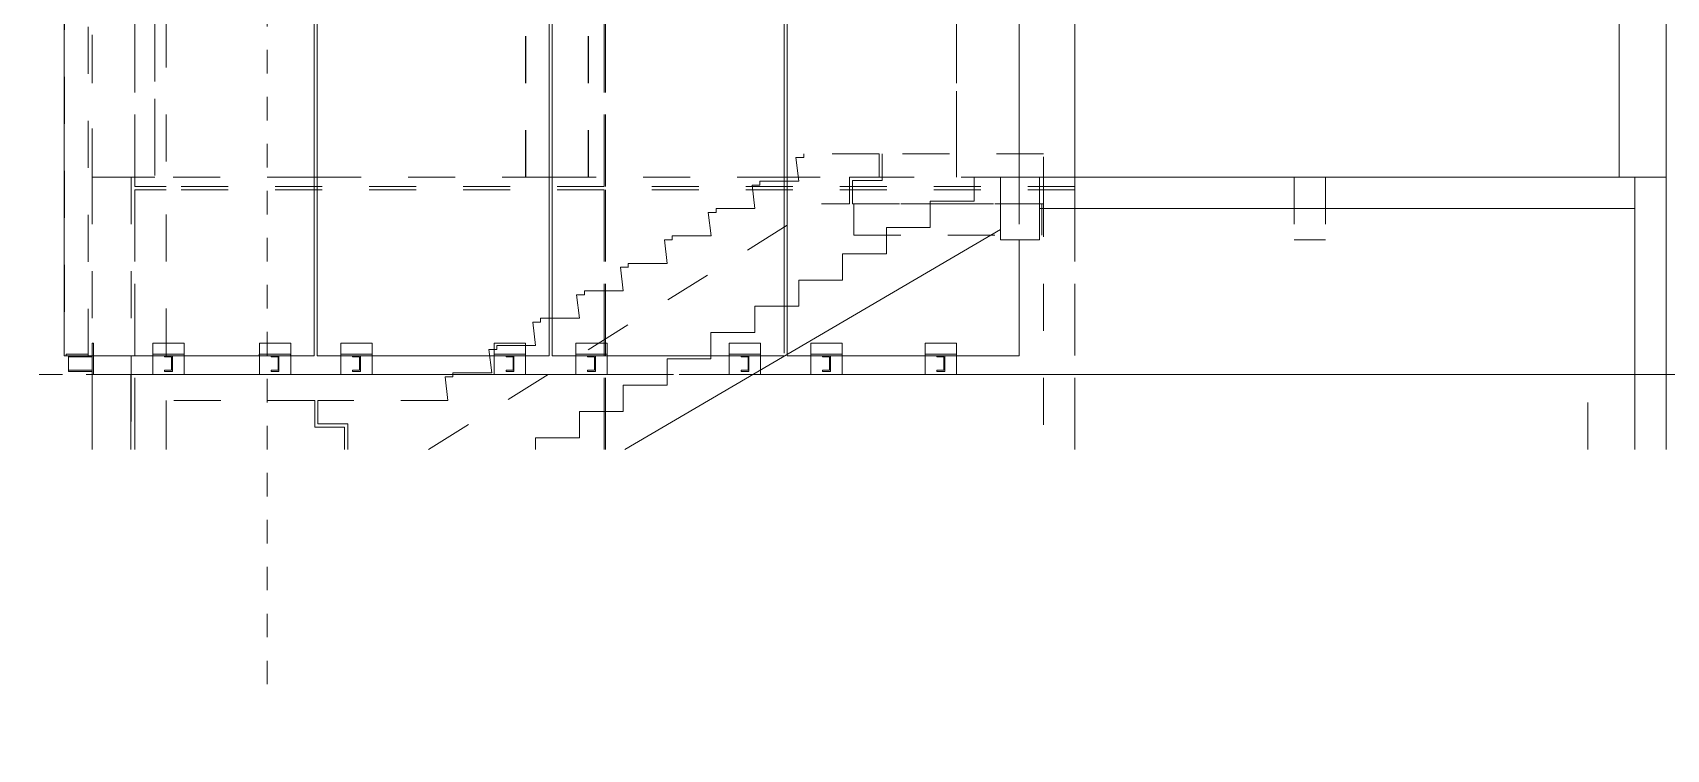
# Model space of a CAD drawing. Header units: millimetres. Extents: x 663313 to 1226001, y 1431724 to 1620898.
# Drawn here: x 663523.25 to 663533.68, y 1524729.38 to 1524733.95 of the extents above; entities that cross this region are included whole.
import ezdxf

# ---------------------------------------------------------------- set-up
doc = ezdxf.new("R2010")
doc.units = ezdxf.units.MM
for name, pattern in [('XKITLINE00', [0]), ('XKITLINE01', [4, 1, -1, 1, -1]), ('XKITLINE02', [4, 2, -2])]:
    doc.linetypes.add(name, pattern=pattern)
doc.layers.add('Part', color=7, linetype='Continuous', lineweight=0)
doc.layers.add('S-GRID', color=7, linetype='Continuous', lineweight=9)
doc.layers.add('VPORT', color=7, linetype='Continuous')

# ---------------------------------------------------------------- blocks, each defined once
blk = doc.blocks.new('*A14291902')
at = {"layer": 'S-GRID', "color": 7, "linetype": 'XKITLINE01', "lineweight": 0}
blk.add_line((181.371058, 126.991804), (416.137168, 126.991804), dxfattribs=at)
blk = doc.blocks.new('*A14301903')
at = {"layer": 'Part', "color": 7, "linetype": 'XKITLINE00', "lineweight": 0}
for p, q in [((392.44634, 126.991804), (266.610929, 126.991804)), ((266.610929, 126.991804), (266.610929, 123.807465))]:
    blk.add_line(p, q, dxfattribs=at)
blk = doc.blocks.new('*A14921965')
at = {"layer": 'Part', "color": 7, "linetype": 'XKITLINE00', "lineweight": 0}
for p, q in [((224.095187, 126.991804), (201.275351, 126.991804)), ((201.275351, 123.807465), (201.275351, 126.991804)), ((265.275216, 126.991804), (227.739469, 126.991804)), ((266.608686, 126.991804), (266.610929, 126.991804)), ((266.608686, 123.807465), (266.608686, 126.991804))]:
    blk.add_line(p, q, dxfattribs=at)
at = {"layer": 'Part', "color": 7, "linetype": 'XKITLINE02', "lineweight": 0}
for p, q in [((201.277789, 123.807465), (201.277789, 126.991804)), ((227.739469, 126.991804), (224.095187, 126.991804)), ((263.277792, 123.807465), (263.277792, 126.991804)), ((265.275351, 126.991804), (265.275216, 126.991804)), ((265.275351, 126.991804), (266.608686, 126.991804)), ((266.610929, 126.991804), (266.61296, 126.991804))]:
    blk.add_line(p, q, dxfattribs=at)
blk = doc.blocks.new('*A14931966')
at = {"layer": 'Part', "color": 7, "linetype": 'XKITLINE02', "lineweight": 0}
for p, q in [((209.106487, 125.891804), (202.779822, 125.891804)), ((202.779822, 125.891804), (202.779822, 123.807465)), ((209.106487, 125.891804), (209.107195, 125.891804)), ((209.106487, 124.758471), (209.106487, 125.891804)), ((210.373862, 124.758471), (209.106487, 124.758471)), ((210.373153, 123.807465), (210.373153, 124.758471))]:
    blk.add_line(p, q, dxfattribs=at)
blk = doc.blocks.new('*A14941967')
at = {"layer": 'Part', "color": 7, "linetype": 'XKITLINE02', "lineweight": 0}
for p, q in [((199.623236, 135.391804), (199.623236, 127.791804)), ((199.623236, 135.391804), (199.624455, 135.391804)), ((209.076686, 135.391804), (199.623236, 135.391804)), ((199.624455, 135.391804), (199.624455, 126.991804)), ((219.076684, 135.391804), (209.209166, 135.391804)), ((229.076681, 135.391804), (219.209164, 135.391804)), ((266.609903, 135.391804), (229.209161, 135.391804)), ((199.623236, 126.991804), (199.624455, 126.991804)), ((266.609903, 126.991804), (201.275351, 126.991804)), ((266.610927, 126.991804), (266.611122, 126.991804)), ((266.611122, 126.991804), (266.610927, 126.991804))]:
    blk.add_line(p, q, dxfattribs=at)
at = {"layer": 'Part', "color": 7, "linetype": 'XKITLINE00', "lineweight": 0}
for p, q in [((209.209166, 135.391804), (209.076686, 135.391804)), ((219.209164, 135.391804), (219.076684, 135.391804)), ((229.209161, 135.391804), (229.076681, 135.391804)), ((266.60855, 135.391804), (266.609903, 135.391804)), ((266.609903, 135.391804), (266.611122, 135.391804)), ((266.609903, 126.991804), (266.609903, 135.391804)), ((266.611122, 135.391804), (266.611122, 126.991804)), ((199.623236, 127.791804), (199.623236, 126.991804)), ((201.275351, 126.991804), (199.623236, 126.991804)), ((266.610927, 126.991804), (266.609903, 126.991804))]:
    blk.add_line(p, q, dxfattribs=at)
blk = doc.blocks.new('*A14951968')
at = {"layer": 'Part', "color": 7, "linetype": 'XKITLINE02', "lineweight": 0}
for p, q in [((221.412184, 134.858471), (201.444548, 134.858471)), ((201.444548, 134.858471), (201.444548, 123.807465)), ((201.445523, 123.807465), (201.445523, 134.858471)), ((221.411209, 134.858471), (221.411209, 123.807465)), ((221.412184, 123.807465), (221.412184, 134.858471))]:
    blk.add_line(p, q, dxfattribs=at)
blk = doc.blocks.new('*A14971970')
at = {"layer": 'Part', "color": 7, "linetype": 'XKITLINE02', "lineweight": 0}
for p, q in [((221.412184, 154.058471), (201.444548, 154.058471)), ((201.444548, 134.991804), (201.444548, 154.058471)), ((201.445523, 134.991804), (201.445523, 154.058471)), ((221.412184, 154.058471), (221.411209, 154.058471)), ((221.411209, 154.058471), (221.411209, 134.991804)), ((221.412184, 134.991804), (221.412184, 154.058471)), ((221.412184, 134.991804), (201.444548, 134.991804)), ((221.411209, 134.991804), (221.412184, 134.991804))]:
    blk.add_line(p, q, dxfattribs=at)
blk = doc.blocks.new('*A15211994')
at = {"layer": 'S-GRID', "color": 7, "linetype": 'XKITLINE01', "lineweight": 0}
blk.add_line((207.07657, 113.807465), (207.07657, 234.909797), dxfattribs=at)
blk = doc.blocks.new('*A15251998')
at = {"layer": 'Part', "color": 7, "linetype": 'XKITLINE02', "lineweight": 0}
for p, q in [((199.624455, 135.391804), (199.624455, 209.725138)), ((202.291121, 158.725138), (202.291121, 135.391804)), ((199.623236, 157.458471), (199.623236, 135.391804)), ((202.289902, 157.458471), (202.289902, 135.391804)), ((202.291121, 135.391804), (199.623236, 135.391804)), ((202.289902, 135.391804), (202.291121, 135.391804))]:
    blk.add_line(p, q, dxfattribs=at)
blk = doc.blocks.new('*A15261999')
at = {"layer": 'Part', "color": 7, "linetype": 'XKITLINE02', "lineweight": 0}
for p, q in [((198.456545, 147.658471), (198.456545, 127.791804)), ((199.456545, 127.791804), (199.456545, 147.658471)), ((198.456545, 127.791804), (199.459588, 127.791804))]:
    blk.add_line(p, q, dxfattribs=at)
blk = doc.blocks.new('*A15282001')
at = {"layer": 'Part', "color": 7, "linetype": 'XKITLINE00', "lineweight": 0}
for p, q in [((209.076564, 157.458471), (198.442503, 157.458471)), ((198.442503, 157.458471), (198.442503, 127.791804)), ((209.075833, 127.791804), (209.075833, 157.458471)), ((209.076564, 127.791804), (209.076564, 157.458471)), ((198.442503, 127.791804), (209.076564, 127.791804))]:
    blk.add_line(p, q, dxfattribs=at)
at = {"layer": 'Part', "color": 7, "linetype": 'XKITLINE02', "lineweight": 0}
blk.add_line((198.443234, 127.791804), (198.443234, 157.458471), dxfattribs=at)
blk = doc.blocks.new('*A15402013')
at = {"layer": 'Part', "color": 7, "linetype": 'XKITLINE00', "lineweight": 0}
for p, q in [((266.611411, 154.391804), (264.609906, 154.391804)), ((264.609906, 135.391804), (264.609906, 154.391804)), ((266.609905, 135.391804), (266.609905, 154.391804)), ((266.609905, 135.391804), (266.60855, 135.391804)), ((266.61296, 135.391804), (266.609905, 135.391804))]:
    blk.add_line(p, q, dxfattribs=at)
at = {"layer": 'Part', "color": 7, "linetype": 'XKITLINE02', "lineweight": 0}
for p, q in [((266.61296, 154.391804), (266.611411, 154.391804)), ((266.60855, 135.391804), (264.609906, 135.391804))]:
    blk.add_line(p, q, dxfattribs=at)
blk = doc.blocks.new('*A15832056')
at = {"layer": 'Part', "color": 7, "linetype": 'XKITLINE02', "lineweight": 0}
for p, q in [((202.209255, 127.791804), (202.209255, 127.858471)), ((202.209937, 127.858471), (202.209255, 127.858471)), ((203.54327, 127.858471), (202.209255, 127.858471)), ((202.209937, 127.791804), (202.209255, 127.791804)), ((202.209255, 127.791804), (203.54327, 127.791804)), ((202.209937, 127.791804), (202.209937, 127.858471)), ((203.542588, 127.858471), (203.542588, 127.791804)), ((203.54327, 127.791804), (203.54327, 127.858471))]:
    blk.add_line(p, q, dxfattribs=at)
blk = doc.blocks.new('*A15842057')
at = {"layer": 'Part', "color": 7, "linetype": 'XKITLINE02', "lineweight": 0}
for p, q in [((203.543402, 128.325138), (202.21002, 128.325138)), ((202.21002, 126.991804), (202.21002, 128.325138)), ((202.210069, 126.991804), (202.210069, 128.325138)), ((203.543353, 126.991804), (203.543353, 128.325138)), ((203.543402, 128.325138), (203.543402, 126.991804)), ((203.543402, 126.991804), (202.21002, 126.991804))]:
    blk.add_line(p, q, dxfattribs=at)
blk = doc.blocks.new('*A15852058')
at = {"layer": 'Part', "color": 7, "linetype": 'XKITLINE00', "lineweight": 0}
for p, q in [((202.709242, 127.741804), (202.709242, 127.791804)), ((203.009242, 127.741804), (202.709242, 127.741804)), ((203.009242, 127.175138), (203.009242, 127.741804)), ((203.042575, 127.125138), (203.042575, 127.791804)), ((202.709242, 127.125138), (202.709242, 127.175138)), ((203.009242, 127.175138), (202.709242, 127.175138)), ((203.042575, 127.125138), (202.709242, 127.125138)), ((203.043299, 127.125138), (203.042575, 127.125138))]:
    blk.add_line(p, q, dxfattribs=at)
at = {"layer": 'Part', "color": 7, "linetype": 'XKITLINE02', "lineweight": 0}
for p, q in [((202.709242, 127.791804), (203.043307, 127.791804)), ((202.709974, 127.741804), (202.709974, 127.791804)), ((203.009974, 127.741804), (203.009242, 127.741804)), ((203.009974, 127.175138), (203.009974, 127.741804)), ((203.043307, 127.791804), (203.043307, 127.125138)), ((202.709974, 127.125138), (202.709974, 127.175138)), ((203.009242, 127.175138), (203.009974, 127.175138)), ((203.043299, 127.125138), (203.043307, 127.125138)), ((203.043307, 127.125138), (203.043299, 127.125138))]:
    blk.add_line(p, q, dxfattribs=at)
blk = doc.blocks.new('*A15862059')
at = {"layer": 'Part', "color": 7, "linetype": 'XKITLINE02', "lineweight": 0}
for p, q in [((199.458983, 127.858471), (198.524674, 127.858471)), ((198.524674, 127.858471), (198.524674, 127.791804)), ((198.524674, 127.791804), (199.458983, 127.791804)), ((198.52565, 127.791804), (198.52565, 127.858471)), ((199.458007, 127.791804), (199.458007, 127.858471)), ((199.458983, 127.791804), (199.458983, 127.858471))]:
    blk.add_line(p, q, dxfattribs=at)
blk = doc.blocks.new('*A15872060')
at = {"layer": 'Part', "color": 7, "linetype": 'XKITLINE02', "lineweight": 0}
for p, q in [((199.624332, 128.325138), (199.691974, 128.325138)), ((199.624332, 126.991804), (199.624332, 128.325138)), ((199.625307, 128.325138), (199.625307, 126.991804)), ((199.690998, 128.325138), (199.690998, 126.991804)), ((199.691974, 128.325138), (199.690998, 128.325138)), ((199.691974, 126.991804), (199.691974, 128.325138)), ((199.691974, 126.991804), (199.624332, 126.991804)), ((199.690998, 126.991804), (199.691974, 126.991804))]:
    blk.add_line(p, q, dxfattribs=at)
blk = doc.blocks.new('*A15882061')
at = {"layer": 'Part', "color": 7, "linetype": 'XKITLINE00', "lineweight": 0}
for p, q in [((198.621989, 127.125138), (198.621989, 127.791804)), ((199.621988, 127.791804), (199.621988, 127.125138)), ((199.621988, 127.741804), (199.622231, 127.741804)), ((199.622012, 127.741804), (199.622231, 127.741804)), ((199.622231, 127.741804), (199.622231, 127.791804)), ((198.621989, 127.125138), (199.622231, 127.125138)), ((199.621988, 127.175138), (199.622231, 127.175138)), ((199.621988, 127.125138), (199.622231, 127.125138)), ((199.622231, 127.175138), (199.622012, 127.175138)), ((199.622231, 127.125138), (199.622231, 127.175138))]:
    blk.add_line(p, q, dxfattribs=at)
at = {"layer": 'Part', "color": 7, "linetype": 'XKITLINE02', "lineweight": 0}
for p, q in [((198.621989, 127.791804), (199.622231, 127.791804)), ((199.621988, 127.741804), (198.622013, 127.741804)), ((198.622013, 127.741804), (198.622013, 127.175138)), ((198.622232, 127.741804), (198.622232, 127.791804)), ((199.622231, 127.791804), (199.621988, 127.791804)), ((199.622012, 127.175138), (199.622012, 127.741804)), ((198.622013, 127.175138), (199.621988, 127.175138)), ((198.622232, 127.125138), (198.622232, 127.175138))]:
    blk.add_line(p, q, dxfattribs=at)
blk = doc.blocks.new('*A15892062')
at = {"layer": 'Part', "color": 7, "linetype": 'XKITLINE02', "lineweight": 0}
for p, q in [((201.289902, 135.391804), (199.623236, 135.391804)), ((199.623236, 135.391804), (199.623236, 127.791804)), ((201.292231, 135.391804), (201.289902, 135.391804)), ((201.289902, 135.391804), (201.289902, 127.791804)), ((201.289902, 126.991804), (201.289902, 123.807465))]:
    blk.add_line(p, q, dxfattribs=at)
at = {"layer": 'Part', "color": 7, "linetype": 'XKITLINE00', "lineweight": 0}
for p, q in [((199.623236, 127.791804), (199.623236, 123.807465)), ((201.289902, 127.791804), (201.289902, 126.991804))]:
    blk.add_line(p, q, dxfattribs=at)
blk = doc.blocks.new('*A15902063')
at = {"layer": 'Part', "color": 7, "linetype": 'XKITLINE02', "lineweight": 0}
for p, q in [((202.778931, 134.858471), (201.445598, 134.858471)), ((201.445598, 134.858471), (201.445598, 123.807465)), ((202.779586, 134.858471), (202.778931, 134.858471)), ((202.778931, 123.807465), (202.778931, 134.858471))]:
    blk.add_line(p, q, dxfattribs=at)
blk = doc.blocks.new('*A15912064')
at = {"layer": 'Part', "color": 7, "linetype": 'XKITLINE02', "lineweight": 0}
for p, q in [((202.779586, 154.058471), (201.445598, 154.058471)), ((201.445598, 154.058471), (201.445598, 134.991804)), ((202.778931, 154.058471), (202.778931, 134.991804)), ((201.445598, 134.991804), (202.779586, 134.991804))]:
    blk.add_line(p, q, dxfattribs=at)
blk = doc.blocks.new('*A16502123')
at = {"layer": 'Part', "color": 7, "linetype": 'XKITLINE02', "lineweight": 0}
for p, q in [((241.445593, 134.858471), (240.11226, 134.858471)), ((240.11226, 134.858471), (240.11226, 123.807465)), ((241.446269, 134.858471), (241.445593, 134.858471)), ((241.445593, 123.807465), (241.445593, 134.858471))]:
    blk.add_line(p, q, dxfattribs=at)
blk = doc.blocks.new('*A16512124')
at = {"layer": 'Part', "color": 7, "linetype": 'XKITLINE02', "lineweight": 0}
for p, q in [((241.445512, 134.858471), (221.477876, 134.858471)), ((221.477876, 134.858471), (221.477876, 123.807465)), ((221.478851, 123.807465), (221.478851, 134.858471)), ((241.444537, 134.858471), (241.444537, 123.807465)), ((241.445512, 123.807465), (241.445512, 134.858471))]:
    blk.add_line(p, q, dxfattribs=at)
blk = doc.blocks.new('*A16522125')
at = {"layer": 'Part', "color": 7, "linetype": 'XKITLINE00', "lineweight": 0}
for p, q in [((239.94531, 134.058471), (239.94531, 135.391804)), ((265.275213, 135.391804), (239.94531, 135.391804)), ((265.275213, 135.391804), (265.275213, 134.058471)), ((265.275213, 134.058471), (239.94531, 134.058471))]:
    blk.add_line(p, q, dxfattribs=at)
at = {"layer": 'Part', "color": 7, "linetype": 'XKITLINE02', "lineweight": 0}
for p, q in [((239.946677, 135.391804), (239.946677, 134.058471)), ((265.27657, 135.391804), (265.275213, 135.391804)), ((265.27657, 135.391804), (265.275213, 135.391804)), ((265.27657, 134.058471), (265.27657, 135.391804)), ((239.946677, 134.058471), (239.94531, 134.058471)), ((265.27657, 134.058471), (265.275213, 134.058471))]:
    blk.add_line(p, q, dxfattribs=at)
blk = doc.blocks.new('*A16532126')
at = {"layer": 'Part', "color": 7, "linetype": 'XKITLINE02', "lineweight": 0}
for p, q in [((240.113861, 135.391804), (240.113137, 135.391804)), ((240.113137, 135.391804), (265.279596, 135.391804)), ((240.113137, 134.058471), (240.113137, 135.391804)), ((241.445544, 134.058471), (241.445544, 135.391804)), ((241.445588, 134.058471), (241.445588, 135.391804)), ((265.277757, 135.391804), (265.277757, 134.058471)), ((265.277757, 134.058471), (240.113137, 134.058471)), ((265.277757, 134.058471), (265.279596, 134.058471))]:
    blk.add_line(p, q, dxfattribs=at)
blk = doc.blocks.new('*A16542127')
at = {"layer": 'Part', "color": 7, "linetype": 'XKITLINE02', "lineweight": 0}
for p, q in [((241.445512, 154.058471), (221.477876, 154.058471)), ((221.477876, 134.991804), (221.477876, 154.058471)), ((221.478851, 154.058471), (221.478851, 134.991804)), ((241.445512, 154.058471), (241.444537, 154.058471)), ((241.444537, 154.058471), (241.444537, 151.058471)), ((241.445512, 154.058471), (241.445512, 151.058471)), ((241.445512, 134.991804), (221.477876, 134.991804)), ((241.444537, 135.391804), (241.444537, 134.991804)), ((241.444537, 134.991804), (241.445512, 134.991804)), ((241.445512, 135.391804), (241.445512, 134.991804))]:
    blk.add_line(p, q, dxfattribs=at)
at = {"layer": 'Part', "color": 7, "linetype": 'XKITLINE00', "lineweight": 0}
for p, q in [((241.444537, 151.058471), (241.444537, 135.391804)), ((241.445512, 151.058471), (241.445512, 135.391804))]:
    blk.add_line(p, q, dxfattribs=at)
blk = doc.blocks.new('*A16592132')
at = {"layer": 'Part', "color": 7, "linetype": 'XKITLINE00', "lineweight": 0}
for p, q in [((219.076562, 157.458471), (209.209166, 157.458471)), ((209.209166, 157.458471), (209.209166, 127.791804)), ((219.07583, 127.791804), (219.07583, 157.458471)), ((219.076562, 127.791804), (219.076562, 157.458471)), ((209.209166, 127.791804), (219.076562, 127.791804))]:
    blk.add_line(p, q, dxfattribs=at)
at = {"layer": 'Part', "color": 7, "linetype": 'XKITLINE02', "lineweight": 0}
blk.add_line((209.209898, 127.791804), (209.209898, 157.458471), dxfattribs=at)
blk = doc.blocks.new('*A16602133')
at = {"layer": 'Part', "color": 7, "linetype": 'XKITLINE00', "lineweight": 0}
for p, q in [((229.076559, 157.458471), (219.209164, 157.458471)), ((219.209164, 157.458471), (219.209164, 127.791804)), ((229.075828, 157.458471), (229.075828, 129.89649)), ((229.076559, 157.458471), (229.076559, 129.89649)), ((219.209164, 127.791804), (225.961854, 127.791804))]:
    blk.add_line(p, q, dxfattribs=at)
at = {"layer": 'Part', "color": 7, "linetype": 'XKITLINE02', "lineweight": 0}
for p, q in [((219.209895, 127.791804), (219.209895, 157.458471)), ((229.075828, 129.89649), (229.075828, 127.791804)), ((229.076559, 129.89649), (229.076559, 127.791804)), ((225.96201, 127.791804), (225.961854, 127.791804)), ((225.961854, 127.791804), (229.076559, 127.791804)), ((229.076559, 127.791804), (225.96201, 127.791804))]:
    blk.add_line(p, q, dxfattribs=at)
blk = doc.blocks.new('*A16612134')
at = {"layer": 'Part', "color": 7, "linetype": 'XKITLINE00', "lineweight": 0}
for p, q in [((239.076556, 157.458471), (229.209161, 157.458471)), ((229.209161, 157.458471), (229.209161, 129.89649)), ((239.075825, 157.458471), (239.075825, 135.391804)), ((239.076556, 157.458471), (239.076556, 135.391804)), ((239.075825, 132.725138), (239.075825, 127.791804)), ((239.076556, 132.725138), (239.076556, 127.791804)), ((229.209161, 127.85277), (229.209161, 127.791804)), ((229.209161, 127.791804), (239.076556, 127.791804))]:
    blk.add_line(p, q, dxfattribs=at)
at = {"layer": 'Part', "color": 7, "linetype": 'XKITLINE02', "lineweight": 0}
for p, q in [((229.209892, 157.458471), (229.209892, 127.791804)), ((239.075825, 135.391804), (239.075825, 132.725138)), ((239.076556, 135.391804), (239.076556, 132.725138)), ((229.209161, 129.89649), (229.209161, 127.85277))]:
    blk.add_line(p, q, dxfattribs=at)
blk = doc.blocks.new('*A16632136')
at = {"layer": 'Part', "color": 7, "linetype": 'XKITLINE02', "lineweight": 0}
for p, q in [((218.076582, 135.391804), (218.076582, 155.058471)), ((218.076582, 155.058471), (220.744467, 155.058471)), ((218.077801, 135.391804), (218.077801, 155.058471)), ((220.743248, 135.391804), (220.743248, 155.058471)), ((220.743248, 155.058471), (220.744467, 155.058471)), ((220.744467, 135.391804), (220.744467, 155.058471)), ((219.076684, 135.391804), (218.076582, 135.391804)), ((220.744467, 135.391804), (219.209164, 135.391804)), ((220.743248, 135.391804), (220.744467, 135.391804))]:
    blk.add_line(p, q, dxfattribs=at)
at = {"layer": 'Part', "color": 7, "linetype": 'XKITLINE00', "lineweight": 0}
blk.add_line((219.209164, 135.391804), (219.076684, 135.391804), dxfattribs=at)
blk = doc.blocks.new('*A16642137')
at = {"layer": 'Part', "color": 7, "linetype": 'XKITLINE02', "lineweight": 0}
for p, q in [((236.409911, 135.391804), (236.409911, 155.058471)), ((236.409911, 155.058471), (239.077796, 155.058471)), ((236.41113, 155.058471), (236.41113, 135.391804)), ((239.077796, 154.391804), (239.077796, 151.058471)), ((239.077796, 135.391804), (236.409911, 135.391804)), ((239.076576, 135.391804), (239.077796, 135.391804))]:
    blk.add_line(p, q, dxfattribs=at)
at = {"layer": 'Part', "color": 7, "linetype": 'XKITLINE00', "lineweight": 0}
for p, q in [((239.076576, 135.391804), (239.076576, 155.058471)), ((239.076576, 155.058471), (239.077796, 155.058471)), ((239.077796, 155.058471), (239.077796, 154.391804)), ((239.077796, 151.058471), (239.077796, 135.391804))]:
    blk.add_line(p, q, dxfattribs=at)
blk = doc.blocks.new('*A17152188')
at = {"layer": 'Part', "color": 7, "linetype": 'XKITLINE02', "lineweight": 0}
for p, q in [((210.209252, 127.791804), (210.209252, 127.858471)), ((210.209935, 127.858471), (210.209252, 127.858471)), ((211.543268, 127.858471), (210.209252, 127.858471)), ((210.209935, 127.791804), (210.209252, 127.791804)), ((210.209252, 127.791804), (211.543268, 127.791804)), ((210.209935, 127.791804), (210.209935, 127.858471)), ((211.542585, 127.858471), (211.542585, 127.791804)), ((211.543268, 127.791804), (211.543268, 127.858471))]:
    blk.add_line(p, q, dxfattribs=at)
blk = doc.blocks.new('*A17162189')
at = {"layer": 'Part', "color": 7, "linetype": 'XKITLINE02', "lineweight": 0}
for p, q in [((211.5434, 128.325138), (210.210018, 128.325138)), ((210.210018, 126.991804), (210.210018, 128.325138)), ((210.210067, 126.991804), (210.210067, 128.325138)), ((211.543351, 126.991804), (211.543351, 128.325138)), ((211.5434, 128.325138), (211.5434, 126.991804)), ((211.5434, 126.991804), (210.210018, 126.991804))]:
    blk.add_line(p, q, dxfattribs=at)
blk = doc.blocks.new('*A17172190')
at = {"layer": 'Part', "color": 7, "linetype": 'XKITLINE00', "lineweight": 0}
for p, q in [((210.70924, 127.741804), (210.70924, 127.791804)), ((211.00924, 127.741804), (210.70924, 127.741804)), ((211.00924, 127.175138), (211.00924, 127.741804)), ((211.042573, 127.125138), (211.042573, 127.791804)), ((210.70924, 127.125138), (210.70924, 127.175138)), ((211.00924, 127.175138), (210.70924, 127.175138)), ((211.042573, 127.125138), (210.70924, 127.125138)), ((211.043297, 127.125138), (211.042573, 127.125138))]:
    blk.add_line(p, q, dxfattribs=at)
at = {"layer": 'Part', "color": 7, "linetype": 'XKITLINE02', "lineweight": 0}
for p, q in [((210.70924, 127.791804), (211.043305, 127.791804)), ((210.709972, 127.741804), (210.709972, 127.791804)), ((211.009971, 127.741804), (211.00924, 127.741804)), ((211.009971, 127.175138), (211.009971, 127.741804)), ((211.043305, 127.791804), (211.043305, 127.125138)), ((210.709972, 127.125138), (210.709972, 127.175138)), ((211.00924, 127.175138), (211.009971, 127.175138)), ((211.043297, 127.125138), (211.043305, 127.125138)), ((211.043305, 127.125138), (211.043297, 127.125138))]:
    blk.add_line(p, q, dxfattribs=at)
blk = doc.blocks.new('*A17182191')
at = {"layer": 'Part', "color": 7, "linetype": 'XKITLINE02', "lineweight": 0}
for p, q in [((216.742584, 127.791804), (216.742584, 127.858471)), ((216.743267, 127.858471), (216.742584, 127.858471)), ((218.0766, 127.858471), (216.742584, 127.858471)), ((216.743267, 127.791804), (216.742584, 127.791804)), ((216.742584, 127.791804), (218.0766, 127.791804)), ((216.743267, 127.791804), (216.743267, 127.858471)), ((218.075917, 127.858471), (218.075917, 127.791804)), ((218.0766, 127.791804), (218.0766, 127.858471))]:
    blk.add_line(p, q, dxfattribs=at)
blk = doc.blocks.new('*A17192192')
at = {"layer": 'Part', "color": 7, "linetype": 'XKITLINE02', "lineweight": 0}
for p, q in [((218.076731, 128.325138), (216.743349, 128.325138)), ((216.743349, 126.991804), (216.743349, 128.325138)), ((216.743398, 126.991804), (216.743398, 128.325138)), ((218.076682, 126.991804), (218.076682, 128.325138)), ((218.076731, 128.325138), (218.076731, 126.991804)), ((218.076731, 126.991804), (216.743349, 126.991804))]:
    blk.add_line(p, q, dxfattribs=at)
blk = doc.blocks.new('*A17202193')
at = {"layer": 'Part', "color": 7, "linetype": 'XKITLINE00', "lineweight": 0}
for p, q in [((217.242572, 127.741804), (217.242572, 127.791804)), ((217.542572, 127.741804), (217.242572, 127.741804)), ((217.542572, 127.175138), (217.542572, 127.741804)), ((217.575905, 127.125138), (217.575905, 127.791804)), ((217.242572, 127.125138), (217.242572, 127.175138)), ((217.542572, 127.175138), (217.242572, 127.175138)), ((217.575905, 127.125138), (217.242572, 127.125138)), ((217.576629, 127.125138), (217.575905, 127.125138))]:
    blk.add_line(p, q, dxfattribs=at)
at = {"layer": 'Part', "color": 7, "linetype": 'XKITLINE02', "lineweight": 0}
for p, q in [((217.242572, 127.791804), (217.576636, 127.791804)), ((217.243303, 127.741804), (217.243303, 127.791804)), ((217.543303, 127.741804), (217.542572, 127.741804)), ((217.543303, 127.175138), (217.543303, 127.741804)), ((217.576636, 127.791804), (217.576636, 127.125138)), ((217.243303, 127.125138), (217.243303, 127.175138)), ((217.542572, 127.175138), (217.543303, 127.175138)), ((217.576629, 127.125138), (217.576636, 127.125138)), ((217.576636, 127.125138), (217.576629, 127.125138))]:
    blk.add_line(p, q, dxfattribs=at)
blk = doc.blocks.new('*A17212194')
at = {"layer": 'Part', "color": 7, "linetype": 'XKITLINE02', "lineweight": 0}
for p, q in [((206.742587, 127.791804), (206.742587, 127.858471)), ((206.743269, 127.858471), (206.742587, 127.858471)), ((208.076602, 127.858471), (206.742587, 127.858471)), ((206.743269, 127.791804), (206.742587, 127.791804)), ((206.742587, 127.791804), (208.076602, 127.791804)), ((206.743269, 127.791804), (206.743269, 127.858471)), ((208.07592, 127.858471), (208.07592, 127.791804)), ((208.076602, 127.791804), (208.076602, 127.858471))]:
    blk.add_line(p, q, dxfattribs=at)
blk = doc.blocks.new('*A17222195')
at = {"layer": 'Part', "color": 7, "linetype": 'XKITLINE02', "lineweight": 0}
for p, q in [((208.076734, 128.325138), (206.743352, 128.325138)), ((206.743352, 126.991804), (206.743352, 128.325138)), ((206.743401, 126.991804), (206.743401, 128.325138)), ((208.076685, 126.991804), (208.076685, 128.325138)), ((208.076734, 128.325138), (208.076734, 126.991804)), ((208.076734, 126.991804), (206.743352, 126.991804))]:
    blk.add_line(p, q, dxfattribs=at)
blk = doc.blocks.new('*A17232196')
at = {"layer": 'Part', "color": 7, "linetype": 'XKITLINE00', "lineweight": 0}
for p, q in [((207.242574, 127.741804), (207.242574, 127.791804)), ((207.542574, 127.741804), (207.242574, 127.741804)), ((207.542574, 127.175138), (207.542574, 127.741804)), ((207.575908, 127.125138), (207.575908, 127.791804)), ((207.242574, 127.125138), (207.242574, 127.175138)), ((207.542574, 127.175138), (207.242574, 127.175138)), ((207.575908, 127.125138), (207.242574, 127.125138)), ((207.576632, 127.125138), (207.575908, 127.125138))]:
    blk.add_line(p, q, dxfattribs=at)
at = {"layer": 'Part', "color": 7, "linetype": 'XKITLINE02', "lineweight": 0}
for p, q in [((207.242574, 127.791804), (207.576639, 127.791804)), ((207.243306, 127.741804), (207.243306, 127.791804)), ((207.543306, 127.741804), (207.542574, 127.741804)), ((207.543306, 127.175138), (207.543306, 127.741804)), ((207.576639, 127.791804), (207.576639, 127.125138)), ((207.243306, 127.125138), (207.243306, 127.175138)), ((207.542574, 127.175138), (207.543306, 127.175138)), ((207.576632, 127.125138), (207.576639, 127.125138)), ((207.576639, 127.125138), (207.576632, 127.125138))]:
    blk.add_line(p, q, dxfattribs=at)
blk = doc.blocks.new('*A17242197')
at = {"layer": 'Part', "color": 7, "linetype": 'XKITLINE02', "lineweight": 0}
for p, q in [((227.242569, 127.791804), (227.576634, 127.791804)), ((227.242569, 127.741804), (227.242569, 127.791804)), ((227.5433, 127.741804), (227.242569, 127.741804)), ((227.2433, 127.741804), (227.2433, 127.791804)), ((227.542569, 127.175138), (227.542569, 127.741804)), ((227.5433, 127.175138), (227.5433, 127.741804)), ((227.575902, 127.125138), (227.575902, 127.791804)), ((227.576634, 127.791804), (227.576634, 127.125138)), ((227.242569, 127.175138), (227.5433, 127.175138)), ((227.242569, 127.125138), (227.242569, 127.175138)), ((227.576634, 127.125138), (227.242569, 127.125138)), ((227.2433, 127.125138), (227.2433, 127.175138))]:
    blk.add_line(p, q, dxfattribs=at)
blk = doc.blocks.new('*A17252198')
at = {"layer": 'Part', "color": 7, "linetype": 'XKITLINE02', "lineweight": 0}
for p, q in [((228.076728, 128.325138), (226.743347, 128.325138)), ((226.743347, 128.325138), (226.743347, 126.991804)), ((226.743396, 126.991804), (226.743396, 128.325138)), ((228.07668, 126.991804), (228.07668, 128.325138)), ((228.076728, 128.325138), (228.076728, 126.991804)), ((228.076728, 126.991804), (226.743347, 126.991804))]:
    blk.add_line(p, q, dxfattribs=at)
blk = doc.blocks.new('*A17262199')
at = {"layer": 'Part', "color": 7, "linetype": 'XKITLINE02', "lineweight": 0}
for p, q in [((226.742581, 127.791804), (226.742581, 127.858471)), ((226.743264, 127.858471), (226.742581, 127.858471)), ((228.076597, 127.858471), (226.742581, 127.858471)), ((226.743264, 127.791804), (226.742581, 127.791804)), ((226.742581, 127.791804), (228.076597, 127.791804)), ((226.743264, 127.791804), (226.743264, 127.858471)), ((228.075914, 127.858471), (228.075914, 127.791804)), ((228.076597, 127.791804), (228.076597, 127.858471))]:
    blk.add_line(p, q, dxfattribs=at)
blk = doc.blocks.new('*A17272200')
at = {"layer": 'Part', "color": 7, "linetype": 'XKITLINE00', "lineweight": 0}
for p, q in [((235.5759, 127.741804), (235.5759, 127.791804)), ((235.8759, 127.741804), (235.5759, 127.741804)), ((235.8759, 127.175138), (235.8759, 127.741804)), ((235.909233, 127.125138), (235.909233, 127.791804)), ((235.5759, 127.125138), (235.5759, 127.175138)), ((235.8759, 127.175138), (235.5759, 127.175138)), ((235.909233, 127.125138), (235.5759, 127.125138)), ((235.909957, 127.125138), (235.909233, 127.125138))]:
    blk.add_line(p, q, dxfattribs=at)
at = {"layer": 'Part', "color": 7, "linetype": 'XKITLINE02', "lineweight": 0}
for p, q in [((235.5759, 127.791804), (235.909965, 127.791804)), ((235.576632, 127.741804), (235.576632, 127.791804)), ((235.876631, 127.741804), (235.8759, 127.741804)), ((235.876631, 127.175138), (235.876631, 127.741804)), ((235.909965, 127.791804), (235.909965, 127.125138)), ((235.576632, 127.125138), (235.576632, 127.175138)), ((235.8759, 127.175138), (235.876631, 127.175138)), ((235.909957, 127.125138), (235.909965, 127.125138)), ((235.909965, 127.125138), (235.909957, 127.125138))]:
    blk.add_line(p, q, dxfattribs=at)
blk = doc.blocks.new('*A17282201')
at = {"layer": 'Part', "color": 7, "linetype": 'XKITLINE02', "lineweight": 0}
for p, q in [((236.41006, 128.325138), (235.076678, 128.325138)), ((235.076678, 126.991804), (235.076678, 128.325138)), ((235.076727, 126.991804), (235.076727, 128.325138)), ((236.410011, 126.991804), (236.410011, 128.325138)), ((236.41006, 128.325138), (236.41006, 126.991804)), ((236.41006, 126.991804), (235.076678, 126.991804))]:
    blk.add_line(p, q, dxfattribs=at)
blk = doc.blocks.new('*A17292202')
at = {"layer": 'Part', "color": 7, "linetype": 'XKITLINE02', "lineweight": 0}
for p, q in [((235.075912, 127.791804), (235.075912, 127.858471)), ((235.076595, 127.858471), (235.075912, 127.858471)), ((236.409928, 127.858471), (235.075912, 127.858471)), ((235.076595, 127.791804), (235.075912, 127.791804)), ((235.075912, 127.791804), (236.409928, 127.791804)), ((235.076595, 127.791804), (235.076595, 127.858471)), ((236.409245, 127.858471), (236.409245, 127.791804)), ((236.409928, 127.791804), (236.409928, 127.858471))]:
    blk.add_line(p, q, dxfattribs=at)
blk = doc.blocks.new('*A17302203')
at = {"layer": 'Part', "color": 7, "linetype": 'XKITLINE00', "lineweight": 0}
for p, q in [((220.709237, 127.741804), (220.709237, 127.791804)), ((221.009237, 127.741804), (220.709237, 127.741804)), ((221.009237, 127.175138), (221.009237, 127.741804)), ((221.042571, 127.125138), (221.042571, 127.791804)), ((220.709237, 127.125138), (220.709237, 127.175138)), ((221.009237, 127.175138), (220.709237, 127.175138)), ((221.042571, 127.125138), (220.709237, 127.125138)), ((221.043295, 127.125138), (221.042571, 127.125138))]:
    blk.add_line(p, q, dxfattribs=at)
at = {"layer": 'Part', "color": 7, "linetype": 'XKITLINE02', "lineweight": 0}
for p, q in [((220.709237, 127.791804), (221.043302, 127.791804)), ((220.709969, 127.741804), (220.709969, 127.791804)), ((221.009969, 127.741804), (221.009237, 127.741804)), ((221.009969, 127.175138), (221.009969, 127.741804)), ((221.043302, 127.791804), (221.043302, 127.125138)), ((220.709969, 127.125138), (220.709969, 127.175138)), ((221.009237, 127.175138), (221.009969, 127.175138)), ((221.043295, 127.125138), (221.043302, 127.125138)), ((221.043302, 127.125138), (221.043295, 127.125138))]:
    blk.add_line(p, q, dxfattribs=at)
blk = doc.blocks.new('*A17312204')
at = {"layer": 'Part', "color": 7, "linetype": 'XKITLINE00', "lineweight": 0}
for p, q in [((230.709235, 127.741804), (230.709235, 127.791804)), ((231.009235, 127.741804), (230.709235, 127.741804)), ((231.009235, 127.175138), (231.009235, 127.741804)), ((231.042568, 127.125138), (231.042568, 127.791804)), ((230.709235, 127.125138), (230.709235, 127.175138)), ((231.009235, 127.175138), (230.709235, 127.175138)), ((231.042568, 127.125138), (230.709235, 127.125138)), ((231.043292, 127.125138), (231.042568, 127.125138))]:
    blk.add_line(p, q, dxfattribs=at)
at = {"layer": 'Part', "color": 7, "linetype": 'XKITLINE02', "lineweight": 0}
for p, q in [((230.709235, 127.791804), (231.043299, 127.791804)), ((230.709966, 127.741804), (230.709966, 127.791804)), ((231.009966, 127.741804), (231.009235, 127.741804)), ((231.009966, 127.175138), (231.009966, 127.741804)), ((231.043299, 127.791804), (231.043299, 127.125138)), ((230.709966, 127.125138), (230.709966, 127.175138)), ((231.009235, 127.175138), (231.009966, 127.175138)), ((231.043292, 127.125138), (231.043299, 127.125138)), ((231.043299, 127.125138), (231.043292, 127.125138))]:
    blk.add_line(p, q, dxfattribs=at)
blk = doc.blocks.new('*A17322205')
at = {"layer": 'Part', "color": 7, "linetype": 'XKITLINE02', "lineweight": 0}
for p, q in [((221.543397, 128.325138), (220.210015, 128.325138)), ((220.210015, 126.991804), (220.210015, 128.325138)), ((220.210064, 126.991804), (220.210064, 128.325138)), ((221.543348, 126.991804), (221.543348, 128.325138)), ((221.543397, 128.325138), (221.543397, 126.991804)), ((221.543397, 126.991804), (220.210015, 126.991804))]:
    blk.add_line(p, q, dxfattribs=at)
blk = doc.blocks.new('*A17332206')
at = {"layer": 'Part', "color": 7, "linetype": 'XKITLINE02', "lineweight": 0}
for p, q in [((220.20925, 127.791804), (220.20925, 127.858471)), ((220.209932, 127.858471), (220.20925, 127.858471)), ((221.543265, 127.858471), (220.20925, 127.858471)), ((220.209932, 127.791804), (220.20925, 127.791804)), ((220.20925, 127.791804), (221.543265, 127.791804)), ((220.209932, 127.791804), (220.209932, 127.858471)), ((221.542583, 127.858471), (221.542583, 127.791804)), ((221.543265, 127.791804), (221.543265, 127.858471))]:
    blk.add_line(p, q, dxfattribs=at)
blk = doc.blocks.new('*A17342207')
at = {"layer": 'Part', "color": 7, "linetype": 'XKITLINE02', "lineweight": 0}
for p, q in [((231.543394, 128.325138), (230.210012, 128.325138)), ((230.210012, 126.991804), (230.210012, 128.325138)), ((230.210061, 126.991804), (230.210061, 128.325138)), ((231.543345, 126.991804), (231.543345, 128.325138)), ((231.543394, 128.325138), (231.543394, 126.991804)), ((231.543394, 126.991804), (230.210012, 126.991804))]:
    blk.add_line(p, q, dxfattribs=at)
blk = doc.blocks.new('*A17352208')
at = {"layer": 'Part', "color": 7, "linetype": 'XKITLINE02', "lineweight": 0}
for p, q in [((230.209247, 127.791804), (230.209247, 127.858471)), ((230.20993, 127.858471), (230.209247, 127.858471)), ((231.543263, 127.858471), (230.209247, 127.858471)), ((230.20993, 127.791804), (230.209247, 127.791804)), ((230.209247, 127.791804), (231.543263, 127.791804)), ((230.20993, 127.791804), (230.20993, 127.858471)), ((231.54258, 127.858471), (231.54258, 127.791804)), ((231.543263, 127.791804), (231.543263, 127.858471))]:
    blk.add_line(p, q, dxfattribs=at)
blk = doc.blocks.new('*A17362209')
at = {"layer": 'Part', "color": 7, "linetype": 'XKITLINE00', "lineweight": 0}
for p, q in [((237.161857, 134.372757), (237.161857, 135.391804)), ((238.278674, 135.391804), (237.161857, 135.391804)), ((238.278674, 135.391804), (238.278674, 133.165902)), ((235.29519, 133.25369), (235.29519, 134.372757)), ((237.161857, 134.372757), (235.29519, 134.372757)), ((238.278674, 133.165902), (222.303557, 123.807465)), ((238.278644, 133.165796), (222.303715, 123.807465)), ((233.428523, 132.134623), (233.428523, 133.25369)), ((235.29519, 133.25369), (233.428523, 133.25369)), ((231.561856, 131.015557), (231.561856, 132.134623)), ((233.428523, 132.134623), (231.561856, 132.134623)), ((229.695189, 129.89649), (229.695189, 131.015557)), ((231.561856, 131.015557), (229.695189, 131.015557)), ((227.828521, 128.777423), (227.828521, 129.89649)), ((229.695189, 129.89649), (227.828521, 129.89649)), ((225.961854, 127.658357), (225.961854, 128.777423)), ((227.828521, 128.777423), (225.961854, 128.777423)), ((224.095187, 126.53929), (224.095187, 127.658357)), ((225.961854, 127.658357), (224.095187, 127.658357)), ((222.22852, 125.420223), (222.22852, 126.53929)), ((224.095187, 126.53929), (222.22852, 126.53929)), ((220.361853, 125.420223), (220.361853, 124.301157)), ((222.22852, 125.420223), (220.361853, 125.420223)), ((218.495186, 123.807465), (218.495186, 124.301157)), ((220.361853, 124.301157), (218.495186, 124.301157))]:
    blk.add_line(p, q, dxfattribs=at)
at = {"layer": 'Part', "color": 7, "linetype": 'XKITLINE02', "lineweight": 0}
for p, q in [((237.162007, 134.372757), (237.162007, 135.391804)), ((238.278823, 135.391804), (238.278674, 135.391804)), ((238.278674, 135.391804), (238.278823, 135.391804)), ((238.278823, 135.391804), (238.278823, 133.165902)), ((235.295341, 133.25369), (235.295341, 134.372757)), ((237.161857, 134.372757), (237.162007, 134.372757)), ((233.428675, 132.134623), (233.428675, 133.25369)), ((235.29519, 133.25369), (235.295341, 133.25369)), ((238.278823, 133.165902), (238.278644, 133.165796)), ((238.278823, 133.165902), (238.278674, 133.165902)), ((231.562009, 131.015557), (231.562009, 132.134623)), ((233.428523, 132.134623), (233.428675, 132.134623)), ((229.695342, 129.89649), (229.695342, 131.015557)), ((231.561856, 131.015557), (231.562009, 131.015557)), ((227.828676, 128.777423), (227.828676, 129.89649)), ((229.695189, 129.89649), (229.695342, 129.89649)), ((225.96201, 127.658357), (225.96201, 128.777423)), ((227.828521, 128.777423), (227.828676, 128.777423)), ((224.095344, 126.53929), (224.095344, 127.658357)), ((225.961854, 127.658357), (225.96201, 127.658357)), ((222.228678, 125.420223), (222.228678, 126.53929)), ((224.095187, 126.53929), (224.095344, 126.53929)), ((220.362012, 124.301157), (220.362012, 125.420223)), ((222.22852, 125.420223), (222.228678, 125.420223)), ((218.495345, 123.807465), (218.495345, 124.301157)), ((220.361853, 124.301157), (220.362012, 124.301157))]:
    blk.add_line(p, q, dxfattribs=at)
blk = doc.blocks.new('*A17372210')
at = {"layer": 'Part', "color": 7, "linetype": 'XKITLINE02', "lineweight": 0}
for p, q in [((233.120526, 136.391804), (229.912206, 136.391804)), ((229.912206, 136.391804), (229.912206, 136.225138)), ((233.119805, 135.391804), (233.119805, 136.391804)), ((229.912925, 136.225138), (229.579829, 136.225138)), ((229.579829, 136.225138), (229.698872, 135.225138)), ((228.046258, 135.058471), (227.712206, 135.058471)), ((227.712206, 135.058471), (227.832206, 134.058471)), ((229.699592, 135.225138), (228.045539, 135.225138)), ((228.045539, 135.225138), (228.045539, 135.058471)), ((231.852205, 134.258471), (231.852205, 135.391804)), ((231.852205, 135.391804), (233.120526, 135.391804)), ((213.946329, 123.807465), (230.667933, 134.258471)), ((231.852926, 134.258471), (230.667933, 134.258471)), ((226.179591, 133.891804), (225.84554, 133.891804)), ((225.84554, 133.891804), (225.96554, 132.891804)), ((227.832924, 134.058471), (226.178873, 134.058471)), ((226.178873, 134.058471), (226.178873, 133.891804)), ((225.966257, 132.891804), (224.312207, 132.891804)), ((224.312207, 132.891804), (224.312207, 132.725138)), ((224.312923, 132.725138), (223.978874, 132.725138)), ((223.978874, 132.725138), (224.098874, 131.725138)), ((222.446256, 131.558471), (222.112208, 131.558471)), ((222.112208, 131.558471), (222.232208, 130.558471)), ((224.09959, 131.725138), (222.445541, 131.725138)), ((222.445541, 131.725138), (222.445541, 131.558471)), ((220.579589, 130.391804), (220.245542, 130.391804)), ((220.245542, 130.391804), (220.365542, 129.391804)), ((222.232923, 130.558471), (220.578875, 130.558471)), ((220.578875, 130.558471), (220.578875, 130.391804)), ((220.366256, 129.391804), (218.712209, 129.391804)), ((218.712209, 129.391804), (218.712209, 129.225138)), ((218.712923, 129.225138), (218.378876, 129.225138)), ((218.378876, 129.225138), (218.498876, 128.225138)), ((216.846256, 128.058471), (216.51221, 128.058471)), ((216.51221, 128.058471), (216.63221, 127.058471)), ((218.499589, 128.225138), (216.845543, 128.225138)), ((216.845543, 128.225138), (216.845543, 128.058471)), ((214.979588, 126.891804), (214.645544, 126.891804)), ((214.645544, 126.891804), (214.765544, 125.891804)), ((216.632922, 127.058471), (214.978877, 127.058471)), ((214.978877, 127.058471), (214.978877, 126.891804)), ((214.766255, 125.891804), (209.238879, 125.891804)), ((209.238879, 125.891804), (209.238879, 124.891804)), ((209.238879, 124.891804), (209.239587, 124.891804)), ((209.238879, 124.891804), (210.506254, 124.891804)), ((210.505545, 123.807465), (210.505545, 124.891804))]:
    blk.add_line(p, q, dxfattribs=at)
blk = doc.blocks.new('*A17382211')
at = {"layer": 'Part', "color": 7, "linetype": 'XKITLINE02', "lineweight": 0}
for p, q in [((240.113861, 136.391804), (233.253137, 136.391804)), ((233.253137, 136.391804), (233.253137, 135.258471)), ((240.113135, 134.258471), (240.113135, 136.391804)), ((233.253859, 135.258471), (231.986471, 135.258471)), ((231.986471, 135.258471), (231.986471, 134.258471)), ((231.986471, 134.258471), (240.113861, 134.258471))]:
    blk.add_line(p, q, dxfattribs=at)
blk = doc.blocks.new('*A17392212')
at = {"layer": 'Part', "color": 7, "linetype": 'XKITLINE00', "lineweight": 0}
for p, q in [((238.278644, 132.725138), (238.278644, 135.391804)), ((238.278644, 135.391804), (239.945311, 135.391804)), ((239.945311, 135.391804), (239.945311, 132.725138)), ((239.946678, 134.058471), (239.946678, 132.725138)), ((239.945311, 132.725138), (238.278644, 132.725138)), ((239.945311, 132.725138), (239.946678, 132.725138))]:
    blk.add_line(p, q, dxfattribs=at)
at = {"layer": 'Part', "color": 7, "linetype": 'XKITLINE02', "lineweight": 0}
for p, q in [((238.278644, 135.391804), (238.280012, 135.391804)), ((238.280012, 132.725138), (238.280012, 135.391804)), ((239.946678, 135.391804), (239.945311, 135.391804)), ((239.945311, 135.391804), (239.946678, 135.391804)), ((239.946678, 135.391804), (239.946678, 134.058471)), ((239.946678, 132.725138), (239.945311, 132.725138))]:
    blk.add_line(p, q, dxfattribs=at)
blk = doc.blocks.new('*A17402213')
at = {"layer": 'Part', "color": 7, "linetype": 'XKITLINE02', "lineweight": 0}
for p, q in [((240.046235, 134.258471), (232.045578, 134.258471)), ((232.045578, 134.258471), (232.045578, 132.925138)), ((240.04559, 134.258471), (240.04559, 132.925138)), ((232.045578, 132.925138), (240.04559, 132.925138)), ((240.04559, 132.925138), (240.046235, 132.925138))]:
    blk.add_line(p, q, dxfattribs=at)
blk = doc.blocks.new('*A17622235')
at = {"layer": 'Part', "color": 7, "linetype": 'XKITLINE00', "lineweight": 0}
for p, q in [((265.275216, 135.391804), (266.60855, 135.391804)), ((265.275216, 123.807465), (265.275216, 135.391804)), ((266.60855, 135.391804), (266.609903, 135.391804)), ((266.609903, 135.391804), (266.60855, 135.391804)), ((266.60855, 135.391804), (266.60855, 123.807465)), ((266.609903, 135.391804), (266.609903, 126.991804)), ((266.609903, 126.991804), (266.608686, 126.991804)), ((266.608686, 126.991804), (266.608686, 123.807465))]:
    blk.add_line(p, q, dxfattribs=at)
at = {"layer": 'Part', "color": 7, "linetype": 'XKITLINE02', "lineweight": 0}
for p, q in [((265.27657, 126.991804), (265.27657, 135.391804)), ((266.608686, 126.991804), (265.275351, 126.991804)), ((265.275351, 123.807465), (265.275351, 126.991804))]:
    blk.add_line(p, q, dxfattribs=at)
blk = doc.blocks.new('*A17632236')
at = {"layer": 'Part', "color": 7, "linetype": 'XKITLINE02', "lineweight": 0}
for p, q in [((252.112332, 135.391804), (250.777094, 135.391804)), ((250.777094, 135.391804), (250.777094, 132.725138)), ((252.110426, 135.391804), (252.110426, 132.725138)), ((250.777094, 132.725138), (252.112332, 132.725138))]:
    blk.add_line(p, q, dxfattribs=at)

msp = doc.modelspace()

# ---------------------------------------------------------------- hatches: boundary and pattern name
at = {"layer": 'VPORT'}
h = msp.add_hatch(dxfattribs=at)
h.set_pattern_fill('ANGLE')
h.set_pattern_definition([(235.288, (663627.358, 1524790.5456), (5.74185, -3.9776), [5.08, -1.905]), (325.288, (663627.358, 1524790.5456), (3.9776, 5.74185), [5.08, -1.905])])
h.paths.add_polyline_path([(663617.8537, 1524792.0691), (663619.0867, 1524791.215), (663617.3783, 1524788.7489), (663616.1453, 1524789.603)])
edge = h.paths.add_edge_path(flags=16)
edge.add_line((663617.5126, 1524790.4806), (663617.7194, 1524790.3374))
edge = h.paths.add_edge_path(flags=16)
edge.add_line((663617.5444, 1524790.3056), (663617.6876, 1524790.5124))
h.paths.add_polyline_path([(663612.4437, 1524784.2591), (663613.6767, 1524783.405), (663611.9683, 1524780.9389), (663610.7353, 1524781.793)])
edge = h.paths.add_edge_path(flags=16)
edge.add_line((663612.1026, 1524782.6706), (663612.3094, 1524782.5274))
edge = h.paths.add_edge_path(flags=16)
edge.add_line((663612.1344, 1524782.4956), (663612.2776, 1524782.7024))
h.paths.add_polyline_path([(663604.7567, 1524773.1621), (663605.9897, 1524772.308), (663604.2813, 1524769.8419), (663603.0483, 1524770.696)])
edge = h.paths.add_edge_path(flags=16)
edge.add_line((663604.4156, 1524771.5736), (663604.6224, 1524771.4304))
edge = h.paths.add_edge_path(flags=16)
edge.add_line((663604.4474, 1524771.3986), (663604.5906, 1524771.6054))
h.paths.add_polyline_path([(663599.8027, 1524766.0101), (663601.0357, 1524765.156), (663599.3273, 1524762.6899), (663598.0943, 1524763.544)])
edge = h.paths.add_edge_path(flags=16)
edge.add_line((663599.4616, 1524764.4216), (663599.6684, 1524764.2784))
edge = h.paths.add_edge_path(flags=16)
edge.add_line((663599.4934, 1524764.2466), (663599.6366, 1524764.4534))
h.paths.add_polyline_path([(663592.6837, 1524755.7351), (663593.9167, 1524754.881), (663592.2083, 1524752.4149), (663590.9753, 1524753.269)])
edge = h.paths.add_edge_path(flags=16)
edge.add_line((663592.3426, 1524754.1466), (663592.5494, 1524754.0034))
edge = h.paths.add_edge_path(flags=16)
edge.add_line((663592.3744, 1524753.9716), (663592.5176, 1524754.1784))
h.paths.add_polyline_path([(663585.2817, 1524745.0491), (663586.5147, 1524744.195), (663584.8063, 1524741.7289), (663583.5733, 1524742.583)])
edge = h.paths.add_edge_path(flags=16)
edge.add_line((663584.9406, 1524743.4606), (663585.1474, 1524743.3174))
edge = h.paths.add_edge_path(flags=16)
edge.add_line((663584.9724, 1524743.2856), (663585.1156, 1524743.4924))
h.paths.add_polyline_path([(663578.7897, 1524735.6781), (663580.0227, 1524734.824), (663578.3143, 1524732.3579), (663577.0813, 1524733.212)])
edge = h.paths.add_edge_path(flags=16)
edge.add_line((663578.4486, 1524734.0896), (663578.6554, 1524733.9464))
edge = h.paths.add_edge_path(flags=16)
edge.add_line((663578.4804, 1524733.9146), (663578.6236, 1524734.1214))
h.paths.add_polyline_path([(663572.2977, 1524726.3071), (663573.5307, 1524725.453), (663571.8223, 1524722.9869), (663570.5893, 1524723.841)])
edge = h.paths.add_edge_path(flags=16)
edge.add_line((663571.9566, 1524724.7186), (663572.1634, 1524724.5754))
edge = h.paths.add_edge_path(flags=16)
edge.add_line((663571.9884, 1524724.5436), (663572.1316, 1524724.7504))
h.paths.add_polyline_path([(663565.8057, 1524716.9351), (663567.0387, 1524716.081), (663565.3303, 1524713.6149), (663564.0973, 1524714.469)])
edge = h.paths.add_edge_path(flags=16)
edge.add_line((663565.4646, 1524715.3466), (663565.6714, 1524715.2034))
edge = h.paths.add_edge_path(flags=16)
edge.add_line((663565.4964, 1524715.1716), (663565.6396, 1524715.3784))
h.paths.add_polyline_path([(663559.3147, 1524707.5641), (663560.5477, 1524706.71), (663558.8393, 1524704.2439), (663557.6063, 1524705.098)])
edge = h.paths.add_edge_path(flags=16)
edge.add_line((663558.9736, 1524705.9756), (663559.1804, 1524705.8324))
edge = h.paths.add_edge_path(flags=16)
edge.add_line((663559.0054, 1524705.8006), (663559.1486, 1524706.0074))
h.paths.add_polyline_path([(663552.8227, 1524698.1931), (663554.0557, 1524697.339), (663552.3473, 1524694.8729), (663551.1143, 1524695.727)])
edge = h.paths.add_edge_path(flags=16)
edge.add_line((663552.4816, 1524696.6046), (663552.6884, 1524696.4614))
edge = h.paths.add_edge_path(flags=16)
edge.add_line((663552.5134, 1524696.4296), (663552.6566, 1524696.6364))
h.paths.add_polyline_path([(663546.3307, 1524688.8221), (663547.5637, 1524687.968), (663545.8553, 1524685.5019), (663544.6223, 1524686.356)])
edge = h.paths.add_edge_path(flags=16)
edge.add_line((663545.9896, 1524687.2336), (663546.1964, 1524687.0904))
edge = h.paths.add_edge_path(flags=16)
edge.add_line((663546.0214, 1524687.0586), (663546.1646, 1524687.2654))
h.paths.add_polyline_path([(663539.8387, 1524679.4511), (663541.0717, 1524678.597), (663539.3633, 1524676.1309), (663538.1303, 1524676.985)])
edge = h.paths.add_edge_path(flags=16)
edge.add_line((663539.4976, 1524677.8626), (663539.7044, 1524677.7194))
edge = h.paths.add_edge_path(flags=16)
edge.add_line((663539.5294, 1524677.6876), (663539.6726, 1524677.8944))
h.paths.add_polyline_path([(663533.3477, 1524670.0801), (663534.5807, 1524669.226), (663532.8723, 1524666.7599), (663531.6393, 1524667.614)])
edge = h.paths.add_edge_path(flags=16)
edge.add_line((663533.0066, 1524668.4916), (663533.2134, 1524668.3484))
edge = h.paths.add_edge_path(flags=16)
edge.add_line((663533.0384, 1524668.3166), (663533.1816, 1524668.5234))
h.paths.add_polyline_path([(663526.8557, 1524660.7091), (663528.0887, 1524659.855), (663526.3803, 1524657.3889), (663525.1473, 1524658.243)])
edge = h.paths.add_edge_path(flags=16)
edge.add_line((663526.5146, 1524659.1206), (663526.7214, 1524658.9774))
edge = h.paths.add_edge_path(flags=16)
edge.add_line((663526.5464, 1524658.9456), (663526.6896, 1524659.1524))
h.paths.add_polyline_path([(663520.3637, 1524651.3381), (663521.5967, 1524650.484), (663519.8883, 1524648.0179), (663518.6553, 1524648.872)])
edge = h.paths.add_edge_path(flags=16)
edge.add_line((663520.0226, 1524649.7496), (663520.2294, 1524649.6064))
edge = h.paths.add_edge_path(flags=16)
edge.add_line((663520.0544, 1524649.5746), (663520.1976, 1524649.7814))
h.paths.add_polyline_path([(663513.8717, 1524641.9671), (663515.1047, 1524641.113), (663513.3963, 1524638.6469), (663512.1633, 1524639.501)])
edge = h.paths.add_edge_path(flags=16)
edge.add_line((663513.5306, 1524640.3786), (663513.7374, 1524640.2354))
edge = h.paths.add_edge_path(flags=16)
edge.add_line((663513.5624, 1524640.2036), (663513.7056, 1524640.4104))
h.paths.add_polyline_path([(663507.3807, 1524632.5961), (663508.6137, 1524631.742), (663506.9053, 1524629.2759), (663505.6723, 1524630.13)])
edge = h.paths.add_edge_path(flags=16)
edge.add_line((663507.0396, 1524631.0076), (663507.2464, 1524630.8644))
edge = h.paths.add_edge_path(flags=16)
edge.add_line((663507.0714, 1524630.8326), (663507.2146, 1524631.0394))
h.paths.add_polyline_path([(663500.8887, 1524623.2251), (663502.1217, 1524622.371), (663500.4133, 1524619.9049), (663499.1803, 1524620.759)])
edge = h.paths.add_edge_path(flags=16)
edge.add_line((663500.5476, 1524621.6366), (663500.7544, 1524621.4934))
edge = h.paths.add_edge_path(flags=16)
edge.add_line((663500.5794, 1524621.4616), (663500.7226, 1524621.6684))
h.paths.add_polyline_path([(663494.3967, 1524613.8531), (663495.6297, 1524612.999), (663493.9213, 1524610.5329), (663492.6883, 1524611.387)])
edge = h.paths.add_edge_path(flags=16)
edge.add_line((663494.0556, 1524612.2646), (663494.2624, 1524612.1214))
edge = h.paths.add_edge_path(flags=16)
edge.add_line((663494.0874, 1524612.0896), (663494.2306, 1524612.2964))
h.paths.add_polyline_path([(663487.2787, 1524603.5781), (663488.5117, 1524602.724), (663486.8033, 1524600.2579), (663485.5703, 1524601.112)])
edge = h.paths.add_edge_path(flags=16)
edge.add_line((663486.9376, 1524601.9896), (663487.1444, 1524601.8464))
edge = h.paths.add_edge_path(flags=16)
edge.add_line((663486.9694, 1524601.8146), (663487.1126, 1524602.0214))
h.paths.add_polyline_path([(663481.4137, 1524595.1111), (663482.6467, 1524594.257), (663480.9383, 1524591.7909), (663479.7053, 1524592.645)])
edge = h.paths.add_edge_path(flags=16)
edge.add_line((663481.0726, 1524593.5226), (663481.2794, 1524593.3794))
edge = h.paths.add_edge_path(flags=16)
edge.add_line((663481.1044, 1524593.3476), (663481.2476, 1524593.5544))

# ---------------------------------------------------------------- block references
at = {"color": 7, "lineweight": 0, "xscale": 0.15, "yscale": 0.15, "zscale": 0.15}
for name in ['*A15211994', '*A15261999', '*A15251998', '*A15282001', '*A16592132', '*A16602133', '*A16612134', '*A16632136', '*A16642137', '*A15402013', '*A14971970', '*A15912064', '*A16542127', '*A17372210', '*A17382211', '*A14941967', '*A15892062', '*A17362209', '*A17392212', '*A16522125', '*A16532126', '*A17632236', '*A17622235', '*A14951968', '*A15902063', '*A16512124', '*A17402213', '*A16502123', '*A14291902', '*A15872060', '*A15842057', '*A17222195', '*A17162189', '*A17192192', '*A17322205', '*A17252198', '*A17342207', '*A17282201', '*A15862059', '*A15882061', '*A15832056', '*A15852058', '*A17212194', '*A17232196', '*A17152188', '*A17172190', '*A17182191', '*A17202193', '*A17332206', '*A17302203', '*A17262199', '*A17242197', '*A17352208', '*A17312204', '*A17292202', '*A17272200', '*A14921965', '*A14301903', '*A14931966']:
    msp.add_blockref(name, (663493.6892, 1524712.7193), dxfattribs=at)

doc.saveas('drawing.dxf')
